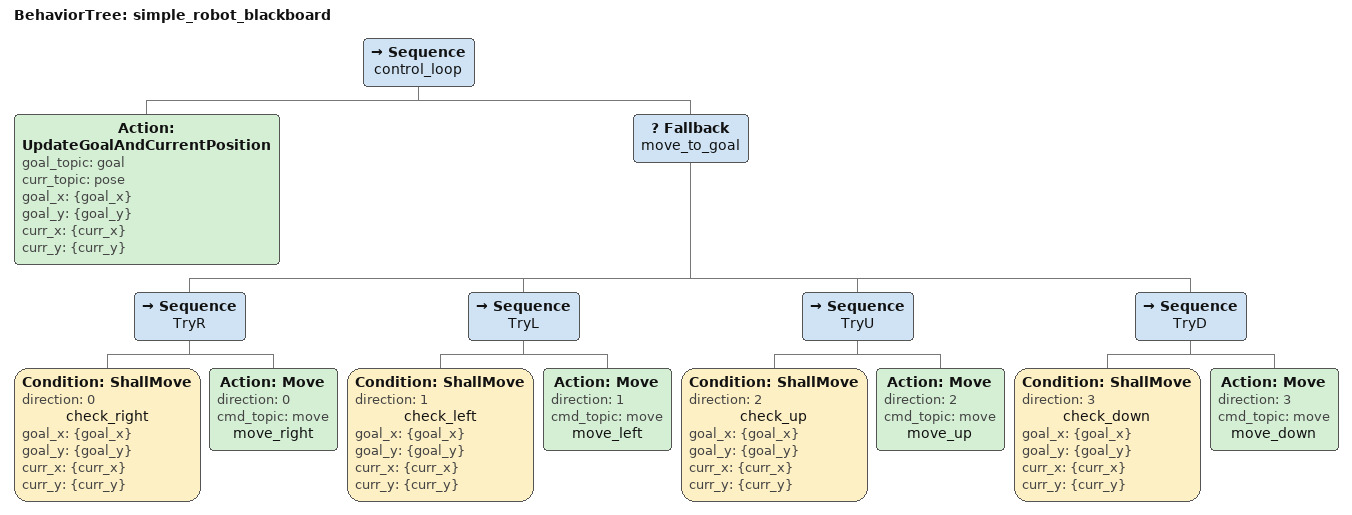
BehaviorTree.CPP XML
<root BTCPP_format="4">
    <BehaviorTree ID="simple_robot_blackboard">
        <Sequence name="control_loop">
            <!-- Store goal and robot pose in 4 blackboard variables -->
            <Action ID="UpdateGoalAndCurrentPosition" goal_topic="goal" curr_topic="pose" goal_x="{goal_x}" goal_y="{goal_y}" curr_x="{curr_x}" curr_y="{curr_y}" />
            <Fallback name="move_to_goal">
                <!--
                    Movement enum in the world.
                    0: right,
                    1: left,
                    2: up,
                    3: down
                -->
                <Sequence name="TryR">
                    <Condition ID="ShallMove" direction="0" name="check_right" goal_x="{goal_x}" goal_y="{goal_y}" curr_x="{curr_x}" curr_y="{curr_y}" />
                    <Action ID="Move" direction="0" cmd_topic="move" name="move_right" />
                </Sequence>
                <Sequence name="TryL">
                    <Condition ID="ShallMove" direction="1" name="check_left" goal_x="{goal_x}" goal_y="{goal_y}" curr_x="{curr_x}" curr_y="{curr_y}" />
                    <Action ID="Move" direction="1" cmd_topic="move" name="move_left" />
                </Sequence>
                <Sequence name="TryU">
                    <Condition ID="ShallMove" direction="2" name="check_up" goal_x="{goal_x}" goal_y="{goal_y}" curr_x="{curr_x}" curr_y="{curr_y}" />
                    <Action ID="Move" direction="2" cmd_topic="move" name="move_up" />
                </Sequence>
                <Sequence name="TryD">
                    <Condition ID="ShallMove" direction="3" name="check_down" goal_x="{goal_x}" goal_y="{goal_y}" curr_x="{curr_x}" curr_y="{curr_y}" />
                    <Action ID="Move" direction="3" cmd_topic="move" name="move_down" />
                </Sequence>
            </Fallback>
        </Sequence>
    </BehaviorTree>
</root>
